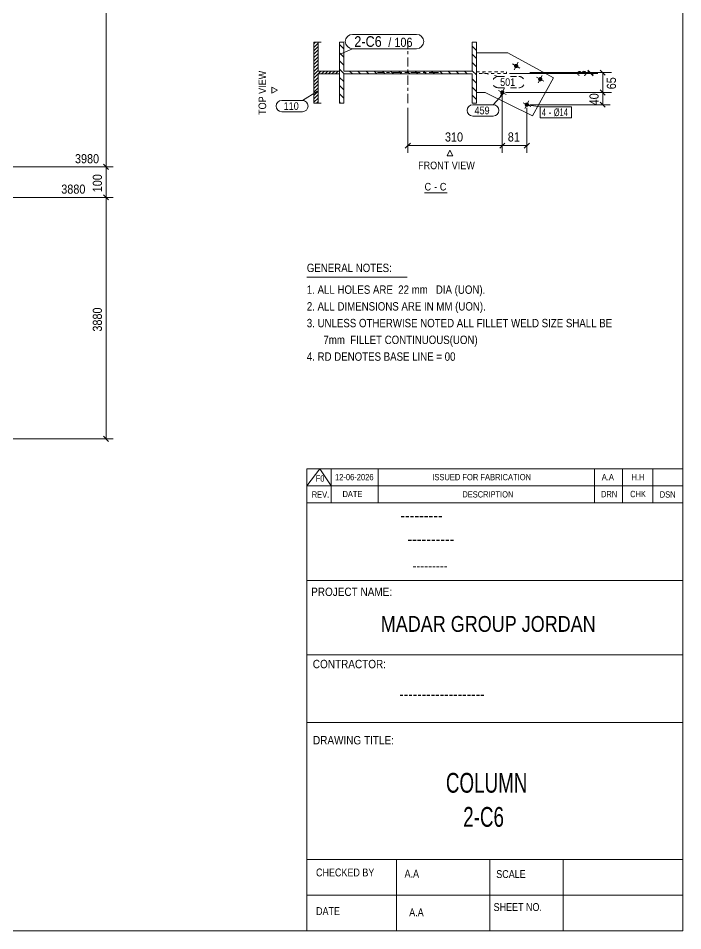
# Model space of a CAD drawing. Header units: millimetres. Extents: x 2 to 579, y 1 to 825.
# Drawn here: x 360.7 to 579, y 5 to 304.9 of the extents above; entities that cross this region are included whole.
import ezdxf

# ---------------------------------------------------------------- set-up
doc = ezdxf.new("R2010")
doc.units = ezdxf.units.MM
for name, pattern in [('XKITLINE00', [0]), ('XKITLINE01', [4, 1, -1, 1, -1]), ('XKITLINE02', [4, 2, -2]), ('XKITLINE03', [6, 3, -1, 1, -1])]:
    doc.linetypes.add(name, pattern=pattern)
for name, color, linetype, lineweight in [('Bolt', 3, 'Continuous', 0), ('BoltMark', 7, 'Continuous', 0), ('Dimensions', 7, 'Continuous', 0), ('DrawingSheet', 5, 'Continuous', 0), ('OtherObjectType', 7, 'Continuous', 0), ('Part', 2, 'Continuous', 0), ('PartMark', 7, 'Continuous', 0)]:
    doc.layers.add(name, color=color, linetype=linetype, lineweight=lineweight)
doc.styles.add('@ARIAL_UNICODE_MS_BOLD', font='ARIAL.TTF')
doc.styles.add('ARIAL', font='ARIAL.TTF')
doc.styles.add('ARIAL_NARROW', font='ARIALN.TTF')
doc.styles.add('COMIC_SANS_MS_BOLD', font='COMICBD.TTF')
doc.styles.add('SWIS721_EX_BT', font='ARIAL.TTF')
doc.styles.add('SWISSE', font='ARIAL.TTF')

# ---------------------------------------------------------------- blocks, each defined once
blk = doc.blocks.new('*A3')
at = {"layer": 'Part', "color": 7, "linetype": 'XKITLINE00', "lineweight": 0}
for p, q in [((511.21, 297.02), (511.21, 297.02)), ((511.21, 297.02), (511.21, 297.02)), ((467.61, 294.82), (466.21, 296.22)), ((509.86, 295.67), (509.81, 295.72)), ((511.21, 294.32), (509.86, 295.67)), ((467.61, 292.12), (466.21, 293.52)), ((511.21, 291.63), (509.81, 293.03)), ((467.61, 289.43), (466.21, 290.83)), ((467.77, 286.57), (466.21, 288.13)), ((511.21, 288.93), (509.81, 290.33)), ((467.61, 284.04), (466.21, 285.44)), ((470.47, 286.57), (469.57, 287.47)), ((473.16, 286.57), (472.26, 287.47)), ((475.86, 286.57), (474.96, 287.47)), ((478.55, 286.57), (477.65, 287.47)), ((481.24, 286.57), (480.34, 287.47)), ((483.94, 286.57), (483.04, 287.47)), ((486.63, 286.57), (485.73, 287.47)), ((489.33, 286.57), (488.43, 287.47)), ((492.02, 286.57), (491.12, 287.47)), ((494.71, 286.57), (493.81, 287.47)), ((497.41, 286.57), (496.51, 287.47)), ((500.1, 286.57), (499.2, 287.47)), ((502.8, 286.57), (501.9, 287.47)), ((505.49, 286.57), (504.59, 287.47)), ((508.19, 286.57), (507.29, 287.47)), ((511.21, 286.24), (509.81, 287.64)), ((511.21, 283.54), (509.81, 284.94)), ((467.61, 281.35), (466.21, 282.75)), ((511.21, 280.85), (509.81, 282.25)), ((467.61, 278.65), (466.21, 280.05)), ((511.21, 278.16), (509.81, 279.56)), ((466.55, 277.02), (466.21, 277.36))]:
    blk.add_line(p, q, dxfattribs=at)
blk = doc.blocks.new('*A4')
at = {"layer": 'Part', "color": 7, "linetype": 'XKITLINE00', "lineweight": 0}
for p, q in [((458.39, 297.02), (457.82, 296.45)), ((459.23, 296.73), (457.82, 295.32)), ((459.23, 295.6), (457.82, 294.19)), ((459.23, 294.47), (457.82, 293.06)), ((459.23, 293.34), (457.82, 291.93)), ((459.23, 292.21), (457.82, 290.8)), ((459.23, 291.08), (457.82, 289.68)), ((459.23, 289.95), (457.82, 288.55)), ((459.23, 288.82), (458.1, 287.69)), ((458.1, 287.69), (457.82, 287.42)), ((458.66, 287.13), (457.82, 286.29)), ((459.23, 286.57), (457.82, 285.16)), ((459.23, 285.44), (457.82, 284.03)), ((459.23, 287.69), (458.66, 287.13)), ((460.13, 287.47), (459.23, 286.57)), ((461.26, 287.47), (460.36, 286.57)), ((462.39, 287.47), (461.49, 286.57)), ((463.52, 287.47), (462.62, 286.57)), ((464.65, 287.47), (463.75, 286.57)), ((465.78, 287.47), (464.88, 286.57)), ((466.21, 286.77), (466, 286.57)), ((459.23, 284.31), (457.82, 282.9)), ((459.23, 283.18), (457.82, 281.77)), ((459.23, 282.05), (457.82, 280.64)), ((459.23, 280.92), (457.82, 279.51)), ((459.23, 279.79), (457.82, 278.38)), ((459.23, 278.66), (457.82, 277.25)), ((459.23, 277.53), (458.71, 277.02))]:
    blk.add_line(p, q, dxfattribs=at)
blk = doc.blocks.new('*A121')
at = {"layer": 'Bolt'}
for points in [[(523.92, 288.58), (523.89, 288.6), (523.86, 288.62), (523.83, 288.64), (523.81, 288.67), (523.78, 288.69), (523.76, 288.72), (523.74, 288.74), (523.72, 288.77), (523.7, 288.8), (523.68, 288.83), (523.66, 288.86), (523.65, 288.89), (523.64, 288.92), (523.62, 288.95), (523.61, 288.98), (523.6, 289.02), (523.6, 289.05), (523.59, 289.09), (523.59, 289.12), (523.59, 289.15), (523.59, 289.19), (523.59, 289.22), (523.59, 289.26), (523.59, 289.29), (523.6, 289.32), (523.61, 289.36), (523.62, 289.39), (523.63, 289.42), (523.64, 289.46), (523.66, 289.49), (523.67, 289.52), (523.69, 289.55), (523.71, 289.58), (523.73, 289.6), (523.75, 289.63), (523.77, 289.66), (523.8, 289.68), (523.82, 289.7), (523.85, 289.73), (523.87, 289.75), (523.9, 289.77), (523.93, 289.78), (523.96, 289.8), (523.99, 289.82), (524.02, 289.83), (524.06, 289.84), (524.09, 289.85), (524.12, 289.86), (524.16, 289.87), (524.19, 289.87), (524.22, 289.88), (524.26, 289.88), (524.29, 289.88), (524.33, 289.88), (524.36, 289.88), (524.4, 289.87), (524.43, 289.87), (524.46, 289.86), (524.5, 289.85), (524.53, 289.84), (524.56, 289.82), (524.59, 289.81), (524.62, 289.79), (524.65, 289.78), (524.68, 289.76), (524.71, 289.74), (524.74, 289.72), (524.76, 289.69), (524.79, 289.67), (524.81, 289.64), (524.83, 289.62), (524.85, 289.59), (524.87, 289.56), (524.89, 289.53), (524.91, 289.5), (524.92, 289.47), (524.93, 289.44), (524.95, 289.41), (524.96, 289.38), (524.97, 289.34), (524.97, 289.31), (524.98, 289.27), (524.98, 289.24), (524.98, 289.21), (524.99, 289.17), (524.98, 289.14), (524.98, 289.1), (524.98, 289.07), (524.97, 289.04), (524.96, 289), (524.95, 288.97), (524.94, 288.94), (524.93, 288.9), (524.91, 288.87), (524.9, 288.84), (524.88, 288.81), (524.86, 288.78), (524.84, 288.76), (524.82, 288.73), (524.8, 288.7), (524.77, 288.68), (524.75, 288.66), (524.72, 288.63), (524.7, 288.61), (524.67, 288.59), (524.64, 288.58), (524.61, 288.56), (524.58, 288.54), (524.55, 288.53), (524.51, 288.52), (524.48, 288.51), (524.45, 288.5), (524.41, 288.49), (524.38, 288.49), (524.35, 288.48), (524.31, 288.48), (524.28, 288.48), (524.24, 288.48), (524.21, 288.48), (524.17, 288.49), (524.14, 288.5), (524.11, 288.5), (524.07, 288.51), (524.04, 288.52), (524.01, 288.54), (523.98, 288.55), (523.95, 288.57)], [(531.8, 284.25), (531.78, 284.27), (531.75, 284.29), (531.72, 284.31), (531.7, 284.33), (531.67, 284.35), (531.65, 284.38), (531.63, 284.41), (531.6, 284.43), (531.58, 284.46), (531.57, 284.49), (531.55, 284.52), (531.54, 284.55), (531.52, 284.58), (531.51, 284.62), (531.5, 284.65), (531.49, 284.68), (531.48, 284.72), (531.48, 284.75), (531.47, 284.78), (531.47, 284.82), (531.47, 284.85), (531.47, 284.89), (531.48, 284.92), (531.48, 284.95), (531.49, 284.99), (531.49, 285.02), (531.5, 285.05), (531.52, 285.09), (531.53, 285.12), (531.54, 285.15), (531.56, 285.18), (531.58, 285.21), (531.59, 285.24), (531.61, 285.27), (531.64, 285.29), (531.66, 285.32), (531.68, 285.34), (531.71, 285.37), (531.73, 285.39), (531.76, 285.41), (531.79, 285.43), (531.82, 285.45), (531.85, 285.47), (531.88, 285.48), (531.91, 285.49), (531.94, 285.51), (531.98, 285.52), (532.01, 285.52), (532.04, 285.53), (532.08, 285.54), (532.11, 285.54), (532.15, 285.54), (532.18, 285.54), (532.21, 285.54), (532.25, 285.54), (532.28, 285.53), (532.32, 285.53), (532.35, 285.52), (532.38, 285.51), (532.42, 285.5), (532.45, 285.49), (532.48, 285.47), (532.51, 285.46), (532.54, 285.44), (532.57, 285.42), (532.6, 285.4), (532.62, 285.38), (532.65, 285.36), (532.67, 285.33), (532.7, 285.31), (532.72, 285.28), (532.74, 285.25), (532.76, 285.23), (532.78, 285.2), (532.79, 285.17), (532.81, 285.14), (532.82, 285.1), (532.83, 285.07), (532.84, 285.04), (532.85, 285.01), (532.86, 284.97), (532.87, 284.94), (532.87, 284.9), (532.87, 284.87), (532.87, 284.84), (532.87, 284.8), (532.87, 284.77), (532.86, 284.73), (532.86, 284.7), (532.85, 284.67), (532.84, 284.63), (532.83, 284.6), (532.82, 284.57), (532.8, 284.54), (532.78, 284.51), (532.77, 284.48), (532.75, 284.45), (532.73, 284.42), (532.71, 284.39), (532.68, 284.37), (532.66, 284.34), (532.64, 284.32), (532.61, 284.3), (532.58, 284.28), (532.55, 284.26), (532.52, 284.24), (532.49, 284.22), (532.46, 284.21), (532.43, 284.19), (532.4, 284.18), (532.37, 284.17), (532.33, 284.16), (532.3, 284.16), (532.27, 284.15), (532.23, 284.15), (532.2, 284.14), (532.16, 284.14), (532.13, 284.15), (532.09, 284.15), (532.06, 284.15), (532.03, 284.16), (531.99, 284.17), (531.96, 284.18), (531.93, 284.19), (531.9, 284.2), (531.86, 284.21), (531.83, 284.23)]]:
    blk.add_hatch(color=3, dxfattribs=at).paths.add_polyline_path(points, flags=17)
at = {"layer": 'Bolt', "color": 3, "linetype": 'XKITLINE00', "lineweight": 0}
for p, q in [((525.51, 288.51), (523.06, 289.85)), ((524.96, 290.41), (523.61, 287.95)), ((533.4, 284.17), (530.94, 285.52)), ((532.85, 286.07), (531.5, 283.62))]:
    blk.add_line(p, q, dxfattribs=at)
blk = doc.blocks.new('*A122')
at = {"layer": 'Bolt'}
for points in [[(519.39, 279.88), (519.36, 279.9), (519.33, 279.92), (519.3, 279.94), (519.27, 279.96), (519.25, 279.98), (519.22, 280.01), (519.2, 280.03), (519.18, 280.06), (519.16, 280.09), (519.14, 280.11), (519.12, 280.14), (519.11, 280.17), (519.09, 280.2), (519.08, 280.24), (519.07, 280.27), (519.06, 280.3), (519.05, 280.33), (519.04, 280.37), (519.04, 280.4), (519.03, 280.44), (519.03, 280.47), (519.03, 280.51), (519.03, 280.54), (519.03, 280.57), (519.04, 280.61), (519.05, 280.64), (519.05, 280.67), (519.06, 280.71), (519.08, 280.74), (519.09, 280.77), (519.1, 280.8), (519.12, 280.83), (519.14, 280.86), (519.16, 280.89), (519.18, 280.92), (519.2, 280.95), (519.22, 280.97), (519.25, 281), (519.27, 281.02), (519.3, 281.04), (519.32, 281.06), (519.35, 281.08), (519.38, 281.1), (519.41, 281.11), (519.44, 281.13), (519.48, 281.14), (519.51, 281.15), (519.54, 281.16), (519.57, 281.17), (519.61, 281.18), (519.64, 281.18), (519.68, 281.19), (519.71, 281.19), (519.74, 281.19), (519.78, 281.19), (519.81, 281.19), (519.85, 281.18), (519.88, 281.17), (519.91, 281.17), (519.95, 281.16), (519.98, 281.14), (520.01, 281.13), (520.04, 281.12), (520.07, 281.1), (520.1, 281.08), (520.13, 281.06), (520.16, 281.04), (520.19, 281.02), (520.21, 281), (520.24, 280.97), (520.26, 280.95), (520.28, 280.92), (520.3, 280.9), (520.32, 280.87), (520.34, 280.84), (520.35, 280.81), (520.37, 280.78), (520.38, 280.74), (520.39, 280.71), (520.4, 280.68), (520.41, 280.65), (520.42, 280.61), (520.42, 280.58), (520.43, 280.54), (520.43, 280.51), (520.43, 280.48), (520.43, 280.44), (520.42, 280.41), (520.42, 280.37), (520.41, 280.34), (520.41, 280.31), (520.4, 280.27), (520.38, 280.24), (520.37, 280.21), (520.36, 280.18), (520.34, 280.15), (520.32, 280.12), (520.3, 280.09), (520.28, 280.06), (520.26, 280.03), (520.24, 280.01), (520.21, 279.99), (520.19, 279.96), (520.16, 279.94), (520.13, 279.92), (520.11, 279.9), (520.08, 279.88), (520.05, 279.87), (520.02, 279.85), (519.98, 279.84), (519.95, 279.83), (519.92, 279.82), (519.89, 279.81), (519.85, 279.8), (519.82, 279.8), (519.78, 279.79), (519.75, 279.79), (519.71, 279.79), (519.68, 279.79), (519.65, 279.8), (519.61, 279.8), (519.58, 279.81), (519.55, 279.82), (519.51, 279.82), (519.48, 279.84), (519.45, 279.85), (519.42, 279.86)], [(527.44, 275.86), (527.41, 275.88), (527.38, 275.9), (527.35, 275.92), (527.33, 275.94), (527.3, 275.96), (527.28, 275.99), (527.25, 276.01), (527.23, 276.04), (527.21, 276.07), (527.19, 276.09), (527.17, 276.12), (527.16, 276.15), (527.14, 276.19), (527.13, 276.22), (527.12, 276.25), (527.11, 276.28), (527.1, 276.32), (527.09, 276.35), (527.09, 276.38), (527.08, 276.42), (527.08, 276.45), (527.08, 276.49), (527.08, 276.52), (527.09, 276.55), (527.09, 276.59), (527.1, 276.62), (527.11, 276.66), (527.12, 276.69), (527.13, 276.72), (527.14, 276.75), (527.16, 276.78), (527.17, 276.81), (527.19, 276.84), (527.21, 276.87), (527.23, 276.9), (527.25, 276.93), (527.27, 276.95), (527.3, 276.98), (527.32, 277), (527.35, 277.02), (527.38, 277.04), (527.41, 277.06), (527.44, 277.08), (527.47, 277.1), (527.5, 277.11), (527.53, 277.12), (527.56, 277.14), (527.59, 277.15), (527.63, 277.15), (527.66, 277.16), (527.69, 277.17), (527.73, 277.17), (527.76, 277.17), (527.8, 277.17), (527.83, 277.17), (527.87, 277.17), (527.9, 277.16), (527.93, 277.15), (527.97, 277.15), (528, 277.14), (528.03, 277.13), (528.06, 277.11), (528.1, 277.1), (528.13, 277.08), (528.16, 277.06), (528.18, 277.04), (528.21, 277.02), (528.24, 277), (528.26, 276.98), (528.29, 276.96), (528.31, 276.93), (528.33, 276.9), (528.35, 276.88), (528.37, 276.85), (528.39, 276.82), (528.41, 276.79), (528.42, 276.76), (528.43, 276.73), (528.45, 276.69), (528.46, 276.66), (528.46, 276.63), (528.47, 276.59), (528.48, 276.56), (528.48, 276.53), (528.48, 276.49), (528.48, 276.46), (528.48, 276.42), (528.48, 276.39), (528.47, 276.35), (528.47, 276.32), (528.46, 276.29), (528.45, 276.25), (528.44, 276.22), (528.42, 276.19), (528.41, 276.16), (528.39, 276.13), (528.38, 276.1), (528.36, 276.07), (528.34, 276.04), (528.31, 276.02), (528.29, 275.99), (528.27, 275.97), (528.24, 275.94), (528.22, 275.92), (528.19, 275.9), (528.16, 275.88), (528.13, 275.86), (528.1, 275.85), (528.07, 275.83), (528.04, 275.82), (528, 275.81), (527.97, 275.8), (527.94, 275.79), (527.9, 275.78), (527.87, 275.78), (527.84, 275.77), (527.8, 275.77), (527.77, 275.77), (527.73, 275.77), (527.7, 275.78), (527.67, 275.78), (527.63, 275.79), (527.6, 275.8), (527.57, 275.81), (527.53, 275.82), (527.5, 275.83), (527.47, 275.84)]]:
    blk.add_hatch(color=3, dxfattribs=at).paths.add_polyline_path(points, flags=17)
at = {"layer": 'Bolt', "color": 3, "linetype": 'XKITLINE00', "lineweight": 0}
for p, q in [((520.98, 279.87), (518.48, 281.12)), ((520.35, 281.74), (519.1, 279.24)), ((529.04, 275.85), (526.53, 277.1)), ((528.41, 277.72), (527.16, 275.22))]:
    blk.add_line(p, q, dxfattribs=at)
blk = doc.blocks.new('*A123')
at = {"layer": 'Bolt'}
for points in [[(519.39, 279.88), (519.36, 279.9), (519.33, 279.92), (519.3, 279.94), (519.27, 279.96), (519.25, 279.98), (519.22, 280.01), (519.2, 280.03), (519.18, 280.06), (519.16, 280.09), (519.14, 280.11), (519.12, 280.14), (519.11, 280.17), (519.09, 280.2), (519.08, 280.24), (519.07, 280.27), (519.06, 280.3), (519.05, 280.33), (519.04, 280.37), (519.04, 280.4), (519.03, 280.44), (519.03, 280.47), (519.03, 280.51), (519.03, 280.54), (519.03, 280.57), (519.04, 280.61), (519.05, 280.64), (519.05, 280.67), (519.06, 280.71), (519.08, 280.74), (519.09, 280.77), (519.1, 280.8), (519.12, 280.83), (519.14, 280.86), (519.16, 280.89), (519.18, 280.92), (519.2, 280.95), (519.22, 280.97), (519.25, 281), (519.27, 281.02), (519.3, 281.04), (519.32, 281.06), (519.35, 281.08), (519.38, 281.1), (519.41, 281.11), (519.44, 281.13), (519.48, 281.14), (519.51, 281.15), (519.54, 281.16), (519.57, 281.17), (519.61, 281.18), (519.64, 281.18), (519.68, 281.19), (519.71, 281.19), (519.74, 281.19), (519.78, 281.19), (519.81, 281.19), (519.85, 281.18), (519.88, 281.17), (519.91, 281.17), (519.95, 281.16), (519.98, 281.14), (520.01, 281.13), (520.04, 281.12), (520.07, 281.1), (520.1, 281.08), (520.13, 281.06), (520.16, 281.04), (520.19, 281.02), (520.21, 281), (520.24, 280.97), (520.26, 280.95), (520.28, 280.92), (520.3, 280.9), (520.32, 280.87), (520.34, 280.84), (520.35, 280.81), (520.37, 280.78), (520.38, 280.74), (520.39, 280.71), (520.4, 280.68), (520.41, 280.65), (520.42, 280.61), (520.42, 280.58), (520.43, 280.54), (520.43, 280.51), (520.43, 280.48), (520.43, 280.44), (520.42, 280.41), (520.42, 280.37), (520.41, 280.34), (520.41, 280.31), (520.4, 280.27), (520.38, 280.24), (520.37, 280.21), (520.36, 280.18), (520.34, 280.15), (520.32, 280.12), (520.3, 280.09), (520.28, 280.06), (520.26, 280.03), (520.24, 280.01), (520.21, 279.99), (520.19, 279.96), (520.16, 279.94), (520.13, 279.92), (520.11, 279.9), (520.08, 279.88), (520.05, 279.87), (520.02, 279.85), (519.98, 279.84), (519.95, 279.83), (519.92, 279.82), (519.89, 279.81), (519.85, 279.8), (519.82, 279.8), (519.78, 279.79), (519.75, 279.79), (519.71, 279.79), (519.68, 279.79), (519.65, 279.8), (519.61, 279.8), (519.58, 279.81), (519.55, 279.82), (519.51, 279.82), (519.48, 279.84), (519.45, 279.85), (519.42, 279.86)], [(527.44, 275.86), (527.41, 275.88), (527.38, 275.9), (527.35, 275.92), (527.33, 275.94), (527.3, 275.96), (527.28, 275.99), (527.25, 276.01), (527.23, 276.04), (527.21, 276.07), (527.19, 276.09), (527.17, 276.12), (527.16, 276.15), (527.14, 276.19), (527.13, 276.22), (527.12, 276.25), (527.11, 276.28), (527.1, 276.32), (527.09, 276.35), (527.09, 276.38), (527.08, 276.42), (527.08, 276.45), (527.08, 276.49), (527.08, 276.52), (527.09, 276.55), (527.09, 276.59), (527.1, 276.62), (527.11, 276.66), (527.12, 276.69), (527.13, 276.72), (527.14, 276.75), (527.16, 276.78), (527.17, 276.81), (527.19, 276.84), (527.21, 276.87), (527.23, 276.9), (527.25, 276.93), (527.27, 276.95), (527.3, 276.98), (527.32, 277), (527.35, 277.02), (527.38, 277.04), (527.41, 277.06), (527.44, 277.08), (527.47, 277.1), (527.5, 277.11), (527.53, 277.12), (527.56, 277.14), (527.59, 277.15), (527.63, 277.15), (527.66, 277.16), (527.69, 277.17), (527.73, 277.17), (527.76, 277.17), (527.8, 277.17), (527.83, 277.17), (527.87, 277.17), (527.9, 277.16), (527.93, 277.15), (527.97, 277.15), (528, 277.14), (528.03, 277.13), (528.06, 277.11), (528.1, 277.1), (528.13, 277.08), (528.16, 277.06), (528.18, 277.04), (528.21, 277.02), (528.24, 277), (528.26, 276.98), (528.29, 276.96), (528.31, 276.93), (528.33, 276.9), (528.35, 276.88), (528.37, 276.85), (528.39, 276.82), (528.41, 276.79), (528.42, 276.76), (528.43, 276.73), (528.45, 276.69), (528.46, 276.66), (528.46, 276.63), (528.47, 276.59), (528.48, 276.56), (528.48, 276.53), (528.48, 276.49), (528.48, 276.46), (528.48, 276.42), (528.48, 276.39), (528.47, 276.35), (528.47, 276.32), (528.46, 276.29), (528.45, 276.25), (528.44, 276.22), (528.42, 276.19), (528.41, 276.16), (528.39, 276.13), (528.38, 276.1), (528.36, 276.07), (528.34, 276.04), (528.31, 276.02), (528.29, 275.99), (528.27, 275.97), (528.24, 275.94), (528.22, 275.92), (528.19, 275.9), (528.16, 275.88), (528.13, 275.86), (528.1, 275.85), (528.07, 275.83), (528.04, 275.82), (528, 275.81), (527.97, 275.8), (527.94, 275.79), (527.9, 275.78), (527.87, 275.78), (527.84, 275.77), (527.8, 275.77), (527.77, 275.77), (527.73, 275.77), (527.7, 275.78), (527.67, 275.78), (527.63, 275.79), (527.6, 275.8), (527.57, 275.81), (527.53, 275.82), (527.5, 275.83), (527.47, 275.84)]]:
    blk.add_hatch(color=3, dxfattribs=at).paths.add_polyline_path(points, flags=17)
at = {"layer": 'Bolt', "color": 3, "linetype": 'XKITLINE00', "lineweight": 0}
for p, q in [((520.98, 279.87), (518.48, 281.12)), ((520.35, 281.74), (519.1, 279.24)), ((529.04, 275.85), (526.53, 277.1)), ((528.41, 277.72), (527.16, 275.22))]:
    blk.add_line(p, q, dxfattribs=at)
blk = doc.blocks.new('*A124')
at = {"layer": 'Part', "color": 2, "linetype": 'XKITLINE00', "lineweight": 0}
for p, q in [((466.21, 277.02), (466.21, 297.02)), ((466.21, 297.02), (467.61, 297.02)), ((467.61, 297.02), (467.61, 287.47)), ((509.81, 287.47), (509.81, 297.02)), ((509.81, 297.02), (511.21, 297.02)), ((511.21, 297.02), (511.21, 277.02)), ((467.61, 287.47), (509.81, 287.47)), ((509.81, 286.57), (467.61, 286.57)), ((467.61, 286.57), (467.61, 277.02)), ((509.81, 277.02), (509.81, 286.57)), ((467.61, 277.02), (466.21, 277.02)), ((511.21, 277.02), (509.81, 277.02))]:
    blk.add_line(p, q, dxfattribs=at)
at = {"layer": 'Part', "color": 7, "linetype": 'XKITLINE03', "lineweight": 0}
for p, q in [((488.71, 277.02), (488.71, 297.02)), ((498.71, 287.02), (478.71, 287.02))]:
    blk.add_line(p, q, dxfattribs=at)
blk = doc.blocks.new('*A125')
at = {"layer": 'Part', "color": 2, "linetype": 'XKITLINE00', "lineweight": 0}
for p, q in [((457.82, 277.02), (457.82, 297.02)), ((457.82, 297.02), (460.19, 297.02)), ((459.23, 297.02), (459.23, 287.47)), ((459.23, 287.47), (466.21, 287.47)), ((459.23, 277.02), (459.23, 286.57)), ((459.23, 286.57), (466.21, 286.57)), ((466.21, 287.47), (466.21, 286.57)), ((466.21, 286.57), (466.21, 286.57)), ((460.19, 277.02), (457.82, 277.02))]:
    blk.add_line(p, q, dxfattribs=at)
blk = doc.blocks.new('*A126')
at = {"layer": 'Part', "color": 7, "linetype": 'XKITLINE01', "lineweight": 0}
for p, q in [((511.21, 286.77), (511.21, 287.27)), ((511.21, 287.27), (511.21, 287.27)), ((511.21, 287.27), (521.1, 287.27)), ((521.1, 286.77), (511.21, 286.77)), ((521.1, 287.27), (521.1, 286.77))]:
    blk.add_line(p, q, dxfattribs=at)
blk = doc.blocks.new('*A127')
at = {"layer": 'Part', "color": 2, "linetype": 'XKITLINE00', "lineweight": 0}
for p, q in [((521.59, 293.52), (511.21, 293.52)), ((536.54, 285.29), (521.59, 293.52)), ((529.63, 272.76), (536.54, 285.29)), ((511.21, 280.52), (514.09, 280.52)), ((514.09, 280.52), (529.63, 272.76))]:
    blk.add_line(p, q, dxfattribs=at)
at = {"layer": 'Part', "color": 7, "linetype": 'XKITLINE01', "lineweight": 0}
blk.add_line((511.21, 293.52), (511.21, 280.52), dxfattribs=at)
blk = doc.blocks.new('*A177')
at = {"layer": 'DrawingSheet', "color": 5, "linetype": 'XKITLINE00', "lineweight": 0}
for p, q in [((579, 5), (579, 825)), ((5, 5), (579, 5))]:
    blk.add_line(p, q, dxfattribs=at)
blk = doc.blocks.new('*A179')
at = {"layer": 'OtherObjectType', "color": 7, "linetype": 'XKITLINE00', "lineweight": 0}
blk.add_line((455.5, 219.82), (488.5, 219.82), dxfattribs=at)
at = {"layer": 'OtherObjectType', "color": 7, "style": 'ARIAL_NARROW', "width": 1.008832}
for s, p in [('GENERAL NOTES:', (455.5, 221.47)), ('1. ALL HOLES ARE  22 mm   DIA (UON).', (455.5, 214.32)), ('2. ALL DIMENSIONS ARE IN MM (UON).', (455.5, 208.82)), ('3. UNLESS OTHERWISE NOTED ALL FILLET WELD SIZE SHALL BE', (455.5, 203.32)), ('7mm  FILLET CONTINUOUS(UON)', (460.95, 197.82)), ('4. RD DENOTES BASE LINE = 00', (455.5, 192.32))]:
    blk.add_text(s, height=2.75, dxfattribs=at).set_placement(p)
blk = doc.blocks.new('*A180')
at = {"layer": 'OtherObjectType', "color": 7, "linetype": 'XKITLINE00', "lineweight": 0}
for p, q in [((455.5, 156.76), (579, 156.76)), ((455.5, 151.21), (459.82, 156.76)), ((455.5, 151.21), (455.5, 156.76)), ((459.82, 156.76), (463.53, 151.21)), ((463.53, 151.21), (463.53, 156.76)), ((478.97, 151.21), (478.97, 156.76)), ((549.98, 151.21), (549.98, 156.76)), ((559.24, 151.21), (559.24, 156.76)), ((569.12, 151.21), (569.12, 156.76)), ((579, 151.21), (579, 156.76)), ((455.5, 151.21), (579, 151.21)), ((455.5, 145.65), (455.5, 151.21)), ((459.21, 151.21), (579, 151.21)), ((463.53, 145.65), (463.53, 151.21)), ((478.97, 145.65), (478.97, 151.21)), ((549.98, 145.65), (549.98, 151.21)), ((559.24, 145.65), (559.24, 151.21)), ((569.12, 145.65), (569.12, 151.21)), ((579, 145.65), (579, 151.21))]:
    blk.add_line(p, q, dxfattribs=at)
at = {"layer": 'OtherObjectType', "color": 7, "style": 'ARIAL_NARROW'}
for s, height, width, p in [('F0', 2.058, 1.008832, (458.4, 152.59)), ('12-06-2026', 2.058, 1.008832, (464.76, 153.06)), ('ISSUED FOR FABRICATION', 2.0583, 1.008832, (496.71, 153.06)), ('A.A', 2.058, 1.008832, (552.4, 153.06)), ('H.H', 2.058, 1.008832, (562.13, 153.06)), ('REV.', 2.058, 0.907949, (457.13, 147.31)), ('DATE', 2.058, 0.907949, (467.23, 147.5)), ('DESCRIPTION', 2.0583, 0.907949, (506.61, 147.39)), ('DRN', 2.058, 0.907949, (552.17, 147.47)), ('CHK', 2.058, 0.907949, (561.72, 147.5)), ('DSN', 2.058, 0.907949, (571.47, 147.35))]:
    blk.add_text(s, height=height, dxfattribs=dict(at, width=width)).set_placement(p)
blk = doc.blocks.new('*A182')
at = {"layer": 'OtherObjectType', "color": 2, "linetype": 'XKITLINE00', "lineweight": 0}
for p, q in [((455.5, 145.65), (579, 145.65)), ((455.5, 5), (455.5, 145.64)), ((578.98, 145.64), (579, 5)), ((579, 120.14), (455.5, 120.14)), ((455.5, 95.63), (579, 95.63)), ((579, 73.49), (455.5, 73.49)), ((579, 28.4), (455.5, 28.4)), ((484.94, 28.4), (484.94, 5)), ((515.62, 5), (515.62, 28.4)), ((539.75, 5), (539.75, 28.4)), ((579, 16.7), (455.5, 16.7)), ((579, 5), (455.5, 5))]:
    blk.add_line(p, q, dxfattribs=at)
at = {"layer": 'OtherObjectType', "color": 4, "style": '@ARIAL_UNICODE_MS_BOLD', "width": 0.85}
blk.add_text('---------', height=3.9, dxfattribs=at).set_placement((486.23, 139.59))
at = {"layer": 'OtherObjectType', "color": 7, "style": 'ARIAL', "width": 0.85}
for s, height, p in [('----------', 3.9, (488.56, 131.77)), ('---------', 3.25, (490.21, 123.31))]:
    blk.add_text(s, height=height, dxfattribs=at).set_placement(p)
at = {"layer": 'OtherObjectType', "color": 3, "width": 0.85}
for s, style, p in [('PROJECT NAME:', 'SWIS721_EX_BT', (456.92, 115.01)), ('CONTRACTOR:', 'SWISSE', (457.47, 91.27)), ('DRAWING TITLE:', 'SWIS721_EX_BT', (457.53, 66.24))]:
    blk.add_text(s, height=2.7618, dxfattribs=dict(at, style=style)).set_placement(p)
at = {"layer": 'OtherObjectType', "color": 7, "width": 0.85}
for s, height, p in [('MADAR GROUP JORDAN', 5.2, (479.79, 103.23)), ('CHECKED BY', 2.592, (458.53, 22.86)), ('A.A', 2.592, (487.61, 22.45)), ('SCALE', 2.592, (517.74, 22.33)), ('DATE', 2.592, (458.54, 10.16)), ('A.A', 2.592, (489.14, 9.76)), ('SHEET NO.', 2.592, (516.87, 11.49))]:
    blk.add_text(s, height=height, dxfattribs=at).set_placement(p)
at = {"layer": 'OtherObjectType', "color": 1}
for s, height, style, width, p in [('-------------------', 3.9, 'COMIC_SANS_MS_BOLD', 0.85, (485.87, 80.86)), ('COLUMN', 6.5, 'ARIAL', 0.68, (501.19, 50.37)), ('2-C6', 6.5, 'ARIAL', 0.68, (506.88, 39.17))]:
    blk.add_text(s, height=height, dxfattribs=dict(at, style=style, width=width)).set_placement(p)
blk = doc.blocks.new('*A200')
at = {"layer": 'Dimensions', "color": 7, "linetype": 'XKITLINE00', "lineweight": 0}
for p, q in [((302.03, 246.02), (391.93, 246.02)), ((388.68, 246.87), (390.38, 245.18)), ((389.53, 166.66), (389.53, 246.02)), ((302.03, 166.66), (391.93, 166.66)), ((388.68, 167.51), (390.38, 165.82))]:
    blk.add_line(p, q, dxfattribs=at)
at = {"layer": 'Dimensions', "color": 3}
for p in [(389.53, 246.02), (389.53, 166.66)]:
    blk.add_point(p, dxfattribs=at)
at = {"layer": 'Dimensions', "color": 3, "style": 'ARIAL', "width": 0.85}
blk.add_text('3880', height=3, dxfattribs=at).set_placement((374.83, 247.22))
blk.add_text('3880', height=3, rotation=90.0002, dxfattribs=at).set_placement((388.18, 201.89))
blk = doc.blocks.new('*A201')
at = {"layer": 'Dimensions', "color": 7, "linetype": 'XKITLINE00', "lineweight": 0}
for p, q in [((327.37, 256.02), (391.93, 256.02)), ((388.68, 256.87), (390.38, 255.18)), ((389.53, 246.02), (389.53, 256.02)), ((302.03, 246.02), (391.93, 246.02)), ((388.68, 246.87), (390.38, 245.18))]:
    blk.add_line(p, q, dxfattribs=at)
at = {"layer": 'Dimensions', "color": 3}
for p in [(389.53, 256.02), (389.53, 246.02)]:
    blk.add_point(p, dxfattribs=at)
at = {"layer": 'Dimensions', "color": 3, "style": 'ARIAL', "width": 0.85}
blk.add_text('3980', height=3, dxfattribs=at).set_placement((379.33, 257.22))
blk.add_text('100', height=3, rotation=90.0002, dxfattribs=at).set_placement((388.18, 247.69))
blk = doc.blocks.new('*A202')
at = {"layer": 'Dimensions', "color": 7, "linetype": 'XKITLINE00', "lineweight": 0}
for p, q in [((302.03, 376.02), (391.93, 376.02)), ((388.68, 376.87), (390.38, 375.18)), ((389.53, 256.02), (389.53, 376.02)), ((327.37, 256.02), (391.93, 256.02)), ((388.68, 256.87), (390.38, 255.18))]:
    blk.add_line(p, q, dxfattribs=at)
at = {"layer": 'Dimensions', "color": 3}
for p in [(389.53, 376.02), (389.53, 256.02)]:
    blk.add_point(p, dxfattribs=at)
at = {"layer": 'Dimensions', "color": 3, "style": 'ARIAL', "width": 0.85}
blk.add_text('5180', height=3, dxfattribs=at).set_placement((374.83, 377.22))
blk.add_text('1200', height=3, rotation=90.0002, dxfattribs=at).set_placement((388.18, 311.57))
blk = doc.blocks.new('*A328')
at = {"layer": 'Dimensions', "color": 7, "linetype": 'XKITLINE00', "lineweight": 0}
for p, q in [((520.73, 280.49), (555.11, 280.49)), ((551.86, 281.34), (553.55, 279.64)), ((552.71, 276.47), (552.71, 280.49)), ((528.78, 276.47), (555.11, 276.47)), ((551.86, 277.32), (553.55, 275.62))]:
    blk.add_line(p, q, dxfattribs=at)
at = {"layer": 'Dimensions', "color": 3}
for p in [(552.71, 280.49), (552.71, 276.47)]:
    blk.add_point(p, dxfattribs=at)
at = {"layer": 'Dimensions', "color": 3, "style": 'ARIAL', "width": 0.85}
blk.add_text('40', height=3, rotation=90.0002, dxfattribs=at).set_placement((551.36, 276.26))
blk = doc.blocks.new('*A329')
at = {"layer": 'Dimensions', "color": 7, "linetype": 'XKITLINE00', "lineweight": 0}
for p, q in [((528.78, 287.02), (555.56, 287.02)), ((551.86, 287.86), (553.55, 286.17)), ((552.71, 280.49), (552.71, 287.02)), ((520.73, 280.49), (555.56, 280.49)), ((551.86, 281.34), (553.55, 279.64))]:
    blk.add_line(p, q, dxfattribs=at)
at = {"layer": 'Dimensions', "color": 3}
for p in [(552.71, 287.02), (552.71, 280.49)]:
    blk.add_point(p, dxfattribs=at)
at = {"layer": 'Dimensions', "color": 3, "style": 'ARIAL', "width": 0.85}
blk.add_text('65', height=3, rotation=90.0002, dxfattribs=at).set_placement((557.06, 281.53))
blk = doc.blocks.new('*A330')
at = {"layer": 'Dimensions', "color": 7, "linetype": 'XKITLINE00', "lineweight": 0}
for p, q in [((522.1, 286.77), (551.11, 286.77)), ((528.78, 287.02), (551.11, 287.02)), ((547.86, 287.86), (549.55, 286.17)), ((547.86, 287.61), (549.55, 285.92)), ((548.71, 286.77), (548.71, 287.02))]:
    blk.add_line(p, q, dxfattribs=at)
at = {"layer": 'Dimensions', "color": 3}
for p in [(548.71, 287.02), (548.71, 286.77)]:
    blk.add_point(p, dxfattribs=at)
at = {"layer": 'Dimensions', "color": 3, "style": 'ARIAL', "width": 0.85}
blk.add_text('3', height=3, rotation=90.0002, dxfattribs=at).set_placement((547.36, 285.78))
blk = doc.blocks.new('*A331')
at = {"layer": 'Dimensions', "color": 7, "linetype": 'XKITLINE00', "lineweight": 0}
for p, q in [((519.73, 279.49), (519.73, 260.62)), ((488.71, 275.47), (488.71, 260.62)), ((489.55, 263.86), (487.86, 262.17)), ((488.71, 263.02), (519.73, 263.02)), ((520.58, 263.86), (518.88, 262.17))]:
    blk.add_line(p, q, dxfattribs=at)
at = {"layer": 'Dimensions', "color": 3}
for p in [(488.71, 263.02), (519.73, 263.02)]:
    blk.add_point(p, dxfattribs=at)
at = {"layer": 'Dimensions', "color": 3, "style": 'ARIAL', "width": 0.85}
blk.add_text('310', height=3, dxfattribs=at).set_placement((500.88, 264.37))
blk = doc.blocks.new('*A332')
at = {"layer": 'Dimensions', "color": 7, "linetype": 'XKITLINE00', "lineweight": 0}
for p, q in [((519.73, 279.49), (519.73, 260.62)), ((527.78, 275.47), (527.78, 260.62)), ((520.58, 263.86), (518.88, 262.17)), ((519.73, 263.02), (527.78, 263.02)), ((528.63, 263.86), (526.93, 262.17))]:
    blk.add_line(p, q, dxfattribs=at)
at = {"layer": 'Dimensions', "color": 3}
for p in [(519.73, 263.02), (527.78, 263.02)]:
    blk.add_point(p, dxfattribs=at)
at = {"layer": 'Dimensions', "color": 3, "style": 'ARIAL', "width": 0.85}
blk.add_text('81', height=3, dxfattribs=at).set_placement((521.53, 264.37))
blk = doc.blocks.new('*A333')
at = {"layer": 'BoltMark', "color": 7, "linetype": 'XKITLINE00', "lineweight": 0}
for p, q in [((527.78, 276.47), (532.11, 275.82)), ((532.11, 275.82), (542.41, 275.82)), ((532.11, 272.12), (532.11, 275.82)), ((542.41, 272.12), (542.41, 275.82)), ((532.11, 272.12), (542.41, 272.12))]:
    blk.add_line(p, q, dxfattribs=at)
at = {"layer": 'BoltMark', "color": 3, "style": 'ARIAL_NARROW', "width": 0.85}
for s, p in [('4', (532.71, 272.72)), ('-', (534.98, 272.72)), ('Ø14', (536.64, 272.72))]:
    blk.add_text(s, height=2.5, dxfattribs=at).set_placement(p)
blk = doc.blocks.new('*A334')
at = {"layer": 'PartMark', "color": 7, "linetype": 'XKITLINE00', "lineweight": 0}
for p, q in [((519.76, 279.77), (516.76, 276.43)), ((510, 276.43), (516.76, 276.43)), ((510, 272.73), (516.76, 272.73))]:
    blk.add_line(p, q, dxfattribs=at)
for centre, start, end in [((510, 274.58), 90, 270), ((516.76, 274.58), 270, 90)]:
    blk.add_arc(centre, 1.85, start, end, dxfattribs=at)
at = {"layer": 'PartMark', "color": 3, "style": 'ARIAL', "width": 0.85}
blk.add_text('459', height=2.5, dxfattribs=at).set_placement((510.6, 273.33))
blk = doc.blocks.new('*A335')
at = {"layer": 'PartMark', "color": 7, "linetype": 'XKITLINE02', "lineweight": 0}
for p, q in [((513.21, 286.89), (518.41, 285.74)), ((518.41, 285.74), (525.17, 285.74)), ((518.41, 282.04), (525.17, 282.04))]:
    blk.add_line(p, q, dxfattribs=at)
for centre, start, end in [((518.41, 283.89), 90, 270), ((525.17, 283.89), 270, 90)]:
    blk.add_arc(centre, 1.85, start, end, dxfattribs=at)
at = {"layer": 'PartMark', "color": 3, "style": 'ARIAL', "width": 0.85}
blk.add_text('501', height=2.5, dxfattribs=at).set_placement((519.01, 282.64))
blk = doc.blocks.new('*A336')
at = {"layer": 'PartMark', "color": 7, "linetype": 'XKITLINE00', "lineweight": 0}
for p, q in [((459.01, 280.96), (454.06, 277.86)), ((447.29, 277.86), (454.06, 277.86)), ((447.29, 274.16), (454.06, 274.16))]:
    blk.add_line(p, q, dxfattribs=at)
for centre, start, end in [((447.29, 276.01), 90, 270), ((454.06, 276.01), 270, 90)]:
    blk.add_arc(centre, 1.85, start, end, dxfattribs=at)
at = {"layer": 'PartMark', "color": 3, "style": 'ARIAL', "width": 0.85}
blk.add_text('110', height=2.5, dxfattribs=at).set_placement((447.89, 274.76))
blk = doc.blocks.new('*A337')
at = {"layer": 'PartMark', "color": 7, "linetype": 'XKITLINE00', "lineweight": 0}
for p, q in [((470.5, 299.58), (491.55, 299.58)), ((466.25, 292.99), (470.5, 294.88)), ((470.5, 294.88), (491.55, 294.88))]:
    blk.add_line(p, q, dxfattribs=at)
for centre, start, end in [((470.5, 297.23), 90, 270), ((491.55, 297.23), 270, 90)]:
    blk.add_arc(centre, 2.35, start, end, dxfattribs=at)
at = {"layer": 'PartMark', "color": 1, "style": 'ARIAL', "width": 0.85}
blk.add_text('2-C6', height=3.5, dxfattribs=at).set_placement((471.1, 295.48))
at = {"layer": 'PartMark', "color": 3, "style": 'ARIAL', "width": 0.85}
for s, p in [('/', (482.26, 295.48)), ('106', (484.27, 295.48))]:
    blk.add_text(s, height=3, dxfattribs=at).set_placement(p)
blk = doc.blocks.new('*A338')
at = {"layer": 'OtherObjectType', "color": 7, "linetype": 'XKITLINE00', "lineweight": 0}
for p, q in [((444.02, 280.31), (444.02, 282.18)), ((444.02, 282.18), (445.89, 281.25)), ((445.89, 281.25), (444.02, 280.31)), ((445.89, 281.25), (445.89, 281.25)), ((501.59, 259.64), (502.53, 261.52)), ((502.53, 261.52), (503.46, 259.64)), ((502.53, 261.52), (502.53, 261.52)), ((503.46, 259.64), (501.59, 259.64)), ((494.19, 247.52), (501.61, 247.52))]:
    blk.add_line(p, q, dxfattribs=at)
at = {"layer": 'OtherObjectType', "color": 7, "style": 'ARIAL', "width": 0.85}
blk.add_text('TOP VIEW', height=2.5, rotation=90, dxfattribs=at).set_placement((442.14, 273.1))
for s, p in [('FRONT VIEW', (492.06, 255.27)), ('C', (494.19, 248.27)), ('-', (497.35, 248.27)), ('C', (499.2, 248.27))]:
    blk.add_text(s, height=2.5, dxfattribs=at).set_placement(p)

msp = doc.modelspace()

# ---------------------------------------------------------------- block references
at = {"lineweight": 0}
for name in ['*A177', '*A202', '*A4', '*A125', '*A3', '*A124', '*A337', '*A127', '*A121', '*A126', '*A335', '*A329', '*A330', '*A336', '*A331', '*A334', '*A122', '*A123', '*A332', '*A328', '*A333', '*A201', '*A200', '*A179', '*A180', '*A182']:
    msp.add_blockref(name, (0, 0), dxfattribs=at)
at = {"layer": 'OtherObjectType', "lineweight": 0}
msp.add_blockref('*A338', (0, 0), dxfattribs=at)

doc.saveas('drawing.dxf')
